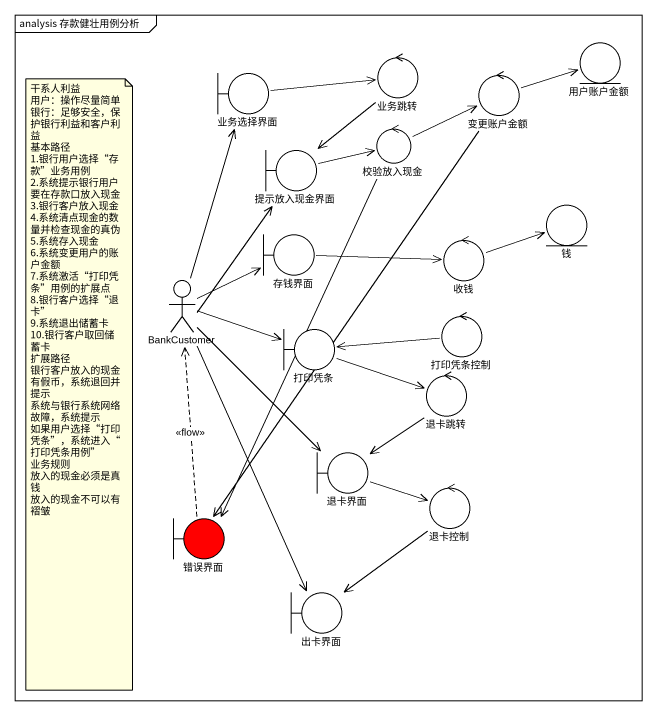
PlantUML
@startuml
mainframe analysis 存款健壮用例分析
control 业务跳转
entity 用户账户金额
boundary 业务选择界面
control 变更账户金额
control 校验放入现金
boundary 提示放入现金界面
entity 钱
boundary 存钱界面
control 收钱
actor BankCustomer
boundary 打印凭条
control 打印凭条控制
control 退卡跳转
boundary 退卡界面
boundary 错误界面 #FF0000
control 退卡控制
boundary 出卡界面
业务跳转 --> 提示放入现金界面
业务选择界面 -right-> 业务跳转
变更账户金额 -right-> 用户账户金额
变更账户金额 --> 错误界面
校验放入现金 -right-> 变更账户金额
校验放入现金 --> 错误界面
提示放入现金界面 -right-> 校验放入现金
存钱界面 -right-> 收钱
收钱 -right-> 钱
BankCustomer -up-> 业务选择界面
BankCustomer -up-> 提示放入现金界面
BankCustomer -right-> 存钱界面
BankCustomer -right-> 打印凭条
BankCustomer --> 退卡界面
BankCustomer --> 出卡界面
打印凭条 -right-> 退卡跳转
打印凭条控制 -left-> 打印凭条
退卡跳转 --> 退卡界面
退卡界面 -right-> 退卡控制
错误界面 .up.> BankCustomer : <<flow>>
退卡控制 --> 出卡界面
note as N1
  干系人利益
  用户：操作尽量简单
  银行：足够安全，保护银行利益和客户利益
  基本路径
  1.银行用户选择“存款”业务用例
  2.系统提示银行用户要在存款口放入现金
  3.银行客户放入现金
  4.系统清点现金的数量并检查现金的真伪
  5.系统存入现金
  6.系统变更用户的账户金额
  7.系统激活“打印凭条”用例的扩展点
  8.银行客户选择“退卡”
  9.系统退出储蓄卡
  10.银行客户取回储蓄卡
  扩展路径
  银行客户放入的现金有假币，系统退回并提示
  系统与银行系统网络故障，系统提示
  如果用户选择“打印凭条”，系统进入“打印凭条用例”
  业务规则
  放入的现金必须是真钱
  放入的现金不可以有褶皱
end note
@enduml
